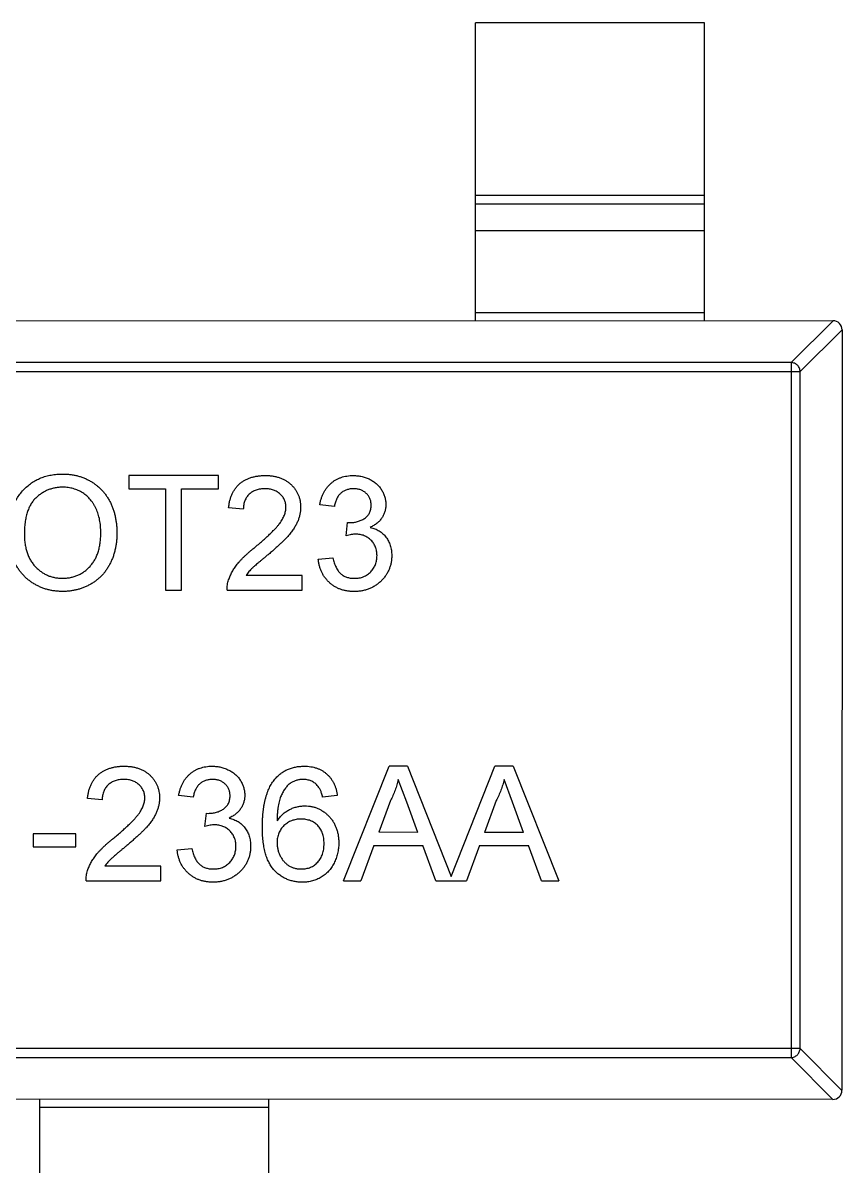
# Model space of a CAD drawing. Header units: millimetres. Extents: x 453.6 to 545.9, y 214.7 to 294.3.
# Drawn here: x 499.551 to 501.338, y 263.287 to 265.783 of the extents above; entities that cross this region are included whole.
import ezdxf

# ---------------------------------------------------------------- set-up
doc = ezdxf.new("R2010")
doc.units = ezdxf.units.MM
doc.header["$LTSCALE"] = 30.734
doc.layers.get('0').update_dxf_attribs({"linetype": 'CONTINUOUS'})

msp = doc.modelspace()

# ---------------------------------------------------------------- linework, layer by layer
at = {"linetype": 'Continuous'}
for p, q in [((500.538, 265.1329), (500.5381, 265.7829)), ((501.0381, 265.7829), (500.5381, 265.7829)), ((501.038, 265.1329), (501.0381, 265.7829)), ((500.5381, 265.4068), (501.0381, 265.4067)), ((501.0381, 265.3869), (500.5381, 265.387)), ((501.038, 265.3289), (500.538, 265.329)), ((500.538, 265.1507), (501.038, 265.1506)), ((498.358, 265.1333), (501.318, 265.1328)), ((501.2269, 265.0414), (501.3183, 265.1328)), ((501.338, 265.1131), (501.2466, 265.0217)), ((501.338, 265.1128), (501.3377, 263.4528)), ((498.4294, 265.0222), (501.2466, 265.0217)), ((501.2269, 265.0414), (498.4491, 265.0419)), ((501.2269, 265.0414), (501.2266, 263.5242)), ((501.2463, 263.5439), (501.2466, 265.0217)), ((499.9774, 264.7949), (499.7819, 264.7949)), ((499.7819, 264.7949), (499.7819, 264.7661)), ((499.9774, 264.766), (499.9774, 264.7949)), ((499.7819, 264.7661), (499.862, 264.766)), ((499.862, 264.766), (499.862, 264.5449)), ((499.8972, 264.5449), (499.8973, 264.766)), ((499.8973, 264.766), (499.9774, 264.766)), ((500.0319, 264.7211), (499.9998, 264.7244)), ((500.2306, 264.7275), (500.1985, 264.7307)), ((500.2559, 264.6634), (500.2592, 264.6923)), ((500.2592, 264.6923), (500.2638, 264.6919)), ((500.1953, 264.6121), (500.2274, 264.6153)), ((500.1601, 264.5769), (500.0378, 264.5769)), ((500.1601, 264.5448), (500.1601, 264.5769)), ((499.862, 264.5449), (499.8972, 264.5449)), ((499.9966, 264.5449), (500.1601, 264.5448)), ((500.2507, 263.9102), (500.35, 264.1602)), ((500.3898, 264.1602), (500.35, 264.1602)), ((500.3898, 264.1602), (500.4853, 263.9196)), ((500.4853, 263.9196), (500.5808, 264.1601)), ((500.6206, 264.1601), (500.5808, 264.1601)), ((500.6206, 264.1601), (500.7198, 263.9101)), ((500.3883, 264.0817), (500.3699, 264.1313)), ((500.6191, 264.0816), (500.6007, 264.1313)), ((499.7241, 264.0866), (499.692, 264.0898)), ((499.9228, 264.093), (499.8907, 264.0962)), ((500.2369, 264.0961), (500.2048, 264.0929)), ((500.3528, 264.0852), (500.3272, 264.016)), ((500.4126, 264.0159), (500.3883, 264.0817)), ((500.5836, 264.0851), (500.558, 264.0159)), ((500.6433, 264.0159), (500.6191, 264.0816)), ((499.9481, 264.0288), (499.9514, 264.0577)), ((499.9514, 264.0577), (499.956, 264.0573)), ((499.6664, 264.0129), (499.5734, 264.0129)), ((499.5734, 264.0129), (499.5734, 263.984)), ((499.6664, 263.984), (499.6664, 264.0129)), ((500.4126, 264.0159), (500.3272, 264.016)), ((500.6433, 264.0159), (500.558, 264.0159)), ((499.5734, 263.984), (499.6664, 263.984)), ((499.8875, 263.9776), (499.9196, 263.9808)), ((500.3166, 263.9871), (500.2881, 263.9102)), ((500.3166, 263.9871), (500.4232, 263.9871)), ((500.4516, 263.9102), (500.4232, 263.9871)), ((500.5474, 263.9871), (500.5189, 263.9102)), ((500.5474, 263.9871), (500.6539, 263.9871)), ((500.6824, 263.9101), (500.6539, 263.9871)), ((499.8523, 263.9423), (499.73, 263.9423)), ((499.8522, 263.9103), (499.8523, 263.9423)), ((499.6888, 263.9103), (499.8522, 263.9103)), ((500.2507, 263.9102), (500.2881, 263.9102)), ((500.4516, 263.9102), (500.5189, 263.9102)), ((500.6824, 263.9101), (500.7198, 263.9101)), ((501.2463, 263.5439), (498.4292, 263.5444)), ((498.4488, 263.5247), (501.2266, 263.5242)), ((501.318, 263.4328), (501.2266, 263.5242)), ((501.2463, 263.5439), (501.3377, 263.4525)), ((501.3177, 263.4328), (498.3577, 263.4333)), ((499.5876, 262.7831), (499.5877, 263.4331)), ((500.0876, 262.783), (500.0877, 263.433)), ((500.0877, 263.4152), (499.5877, 263.4153))]:
    msp.add_line(p, q, dxfattribs=at)
for centre, start, end in [((501.318, 265.1128), 359.9899, 89.9899), ((501.3177, 263.4528), 269.9899, 359.9899)]:
    msp.add_arc(centre, 0.02, start, end, dxfattribs=at)
for points, knots in [([(501.2466, 265.0217), (501.2465, 265.0242), (501.2453, 265.0293), (501.2409, 265.0358), (501.2345, 265.0402), (501.2294, 265.0413), (501.2269, 265.0414)], [0, 0, 0, 0, 0.249032, 0.5, 0.750968, 1, 1, 1, 1]), ([(499.519, 264.6666), (499.5191, 264.6717), (499.5193, 264.6814), (499.5209, 264.6956), (499.5235, 264.709), (499.5271, 264.7216), (499.5318, 264.7333), (499.5375, 264.7442), (499.5443, 264.7542), (499.552, 264.7634), (499.5606, 264.7715), (499.5698, 264.7787), (499.5797, 264.7847), (499.5902, 264.7897), (499.6012, 264.7935), (499.6129, 264.7961), (499.6252, 264.7978), (499.6335, 264.798), (499.6378, 264.7981)], [0, 0, 0, 0, 0.075226, 0.146575, 0.2145, 0.27953, 0.342403, 0.403496, 0.463762, 0.523864, 0.583252, 0.641302, 0.698898, 0.756295, 0.814628, 0.874325, 0.935783, 1, 1, 1, 1]), ([(499.6378, 264.7981), (499.6406, 264.7981), (499.6462, 264.798), (499.6545, 264.7972), (499.6626, 264.7959), (499.6704, 264.7941), (499.6781, 264.7918), (499.6856, 264.789), (499.6928, 264.7856), (499.6997, 264.7818), (499.7064, 264.7775), (499.7127, 264.7728), (499.7186, 264.7676), (499.7241, 264.7622), (499.7291, 264.7562), (499.7338, 264.7499), (499.7381, 264.7431), (499.7419, 264.736), (499.7453, 264.7285), (499.7482, 264.7208), (499.7507, 264.7129), (499.7527, 264.7047), (499.7542, 264.6962), (499.7554, 264.6875), (499.7561, 264.6786), (499.7562, 264.6726), (499.7562, 264.6695)], [0, 0, 0, 0, 0.043099, 0.085587, 0.126908, 0.167967, 0.20845, 0.249025, 0.289281, 0.33001, 0.370598, 0.410466, 0.450033, 0.489688, 0.529116, 0.569037, 0.609703, 0.650759, 0.692509, 0.734219, 0.776707, 0.819552, 0.863351, 0.907839, 0.953334, 1, 1, 1, 1]), ([(499.9998, 264.7244), (500.0002, 264.7271), (500.0008, 264.7326), (500.0024, 264.7404), (500.0046, 264.7478), (500.0073, 264.7546), (500.0106, 264.761), (500.0144, 264.7668), (500.0189, 264.7721), (500.0238, 264.7769), (500.0293, 264.7811), (500.0352, 264.7848), (500.0416, 264.7879), (500.0484, 264.7905), (500.0557, 264.7924), (500.0634, 264.7938), (500.0715, 264.7947), (500.0771, 264.7948), (500.08, 264.7949)], [0, 0, 0, 0, 0.070675, 0.137493, 0.201473, 0.262869, 0.32255, 0.380737, 0.43822, 0.495487, 0.553484, 0.611346, 0.670644, 0.731587, 0.794183, 0.859445, 0.928208, 1, 1, 1, 1]), ([(500.08, 264.7949), (500.0829, 264.7948), (500.0885, 264.7947), (500.0967, 264.7937), (500.1044, 264.7922), (500.1117, 264.79), (500.1186, 264.7872), (500.1249, 264.7838), (500.1308, 264.7798), (500.1362, 264.7751), (500.1411, 264.77), (500.1453, 264.7646), (500.1488, 264.7588), (500.1519, 264.7529), (500.1541, 264.7465), (500.1557, 264.7399), (500.1567, 264.733), (500.1568, 264.7282), (500.1569, 264.7258)], [0, 0, 0, 0, 0.074712, 0.145539, 0.213339, 0.278615, 0.342094, 0.40389, 0.465063, 0.526577, 0.587328, 0.64638, 0.704345, 0.761672, 0.819418, 0.878039, 0.937796, 1, 1, 1, 1]), ([(500.1985, 264.7307), (500.199, 264.7332), (500.2, 264.7381), (500.202, 264.7451), (500.2045, 264.7517), (500.2074, 264.7578), (500.2107, 264.7635), (500.2145, 264.7688), (500.2187, 264.7737), (500.2233, 264.7781), (500.2283, 264.7821), (500.2336, 264.7855), (500.2393, 264.7884), (500.2452, 264.7907), (500.2514, 264.7926), (500.2579, 264.7938), (500.2647, 264.7947), (500.2693, 264.7948), (500.2717, 264.7948)], [0, 0, 0, 0, 0.071036, 0.139343, 0.204958, 0.268332, 0.330129, 0.390664, 0.450861, 0.510587, 0.570374, 0.629455, 0.687994, 0.747581, 0.807839, 0.870034, 0.93381, 1, 1, 1, 1]), ([(500.2717, 264.7948), (500.2749, 264.7947), (500.2813, 264.7945), (500.2908, 264.7928), (500.2998, 264.7901), (500.3083, 264.7864), (500.3162, 264.7818), (500.3232, 264.7763), (500.3292, 264.77), (500.334, 264.7629), (500.3379, 264.7554), (500.3408, 264.7476), (500.3425, 264.7395), (500.3427, 264.734), (500.3428, 264.7313)], [0, 0, 0, 0, 0.092054, 0.181008, 0.26913, 0.357137, 0.443549, 0.526433, 0.607453, 0.688385, 0.767854, 0.845531, 0.922529, 1, 1, 1, 1]), ([(499.638, 264.7693), (499.6352, 264.7692), (499.6297, 264.7691), (499.6215, 264.7679), (499.6136, 264.7661), (499.606, 264.7635), (499.5988, 264.7601), (499.5919, 264.756), (499.5852, 264.7512), (499.5788, 264.7456), (499.5729, 264.7392), (499.5679, 264.7317), (499.5637, 264.7231), (499.5602, 264.7137), (499.5575, 264.7032), (499.5557, 264.6918), (499.5545, 264.6793), (499.5544, 264.6707), (499.5543, 264.6662)], [0, 0, 0, 0, 0.055943, 0.110382, 0.164048, 0.216759, 0.269601, 0.323009, 0.377581, 0.433449, 0.490922, 0.550625, 0.613117, 0.679861, 0.751358, 0.828261, 0.910795, 1, 1, 1, 1]), ([(499.721, 264.6698), (499.7209, 264.6722), (499.7209, 264.6771), (499.7204, 264.6842), (499.7196, 264.6912), (499.7186, 264.6978), (499.7171, 264.7043), (499.7154, 264.7105), (499.7133, 264.7165), (499.711, 264.7222), (499.7084, 264.7276), (499.7054, 264.7328), (499.7021, 264.7376), (499.6986, 264.7421), (499.6947, 264.7463), (499.6906, 264.7502), (499.6862, 264.7537), (499.6815, 264.757), (499.6766, 264.7599), (499.6715, 264.7624), (499.6663, 264.7646), (499.6609, 264.7662), (499.6554, 264.7676), (499.6498, 264.7686), (499.6439, 264.7692), (499.64, 264.7692), (499.638, 264.7693)], [0, 0, 0, 0, 0.050852, 0.099752, 0.147438, 0.194086, 0.239171, 0.28334, 0.326577, 0.368936, 0.410572, 0.451051, 0.490877, 0.530044, 0.568937, 0.607578, 0.64642, 0.685679, 0.724799, 0.763513, 0.802173, 0.84074, 0.879649, 0.919071, 0.959098, 1, 1, 1, 1]), ([(500.0793, 264.766), (500.0775, 264.766), (500.0741, 264.7659), (500.0692, 264.7653), (500.0644, 264.7645), (500.06, 264.7631), (500.0558, 264.7615), (500.0519, 264.7593), (500.0482, 264.757), (500.0449, 264.7542), (500.0418, 264.751), (500.0392, 264.7476), (500.037, 264.7439), (500.0352, 264.7399), (500.0337, 264.7356), (500.0326, 264.7311), (500.0321, 264.7262), (500.0319, 264.7228), (500.0319, 264.7211)], [0, 0, 0, 0, 0.070696, 0.138358, 0.20337, 0.2657, 0.327256, 0.386512, 0.445858, 0.505173, 0.56378, 0.622343, 0.680824, 0.739795, 0.800801, 0.864239, 0.930631, 1, 1, 1, 1]), ([(500.1248, 264.7255), (500.1248, 264.7269), (500.1247, 264.7297), (500.1241, 264.7337), (500.1232, 264.7376), (500.1217, 264.7413), (500.12, 264.7448), (500.1178, 264.7482), (500.1152, 264.7514), (500.1122, 264.7543), (500.109, 264.7571), (500.1054, 264.7594), (500.1017, 264.7615), (500.0977, 264.7632), (500.0934, 264.7644), (500.0889, 264.7653), (500.0841, 264.7659), (500.0809, 264.766), (500.0793, 264.766)], [0, 0, 0, 0, 0.061762, 0.121174, 0.179421, 0.236843, 0.294322, 0.353191, 0.412721, 0.474522, 0.537057, 0.599591, 0.662367, 0.725246, 0.790316, 0.857724, 0.927232, 1, 1, 1, 1]), ([(500.2727, 264.766), (500.27, 264.7659), (500.2648, 264.7657), (500.2574, 264.7638), (500.2507, 264.7608), (500.2457, 264.7572), (500.2422, 264.7538), (500.2397, 264.751), (500.2376, 264.7478), (500.2357, 264.7443), (500.234, 264.7405), (500.2326, 264.7365), (500.2314, 264.7321), (500.2309, 264.7291), (500.2306, 264.7275)], [0, 0, 0, 0, 0.127797, 0.246795, 0.362284, 0.477652, 0.536237, 0.59559, 0.656344, 0.719085, 0.784349, 0.852876, 0.924551, 1, 1, 1, 1]), ([(500.3107, 264.7302), (500.3107, 264.7315), (500.3107, 264.734), (500.3101, 264.7376), (500.3093, 264.7411), (500.3081, 264.7444), (500.3066, 264.7475), (500.3047, 264.7504), (500.3026, 264.7533), (500.3001, 264.7558), (500.2974, 264.7583), (500.2944, 264.7603), (500.2913, 264.7621), (500.2879, 264.7635), (500.2844, 264.7646), (500.2806, 264.7654), (500.2767, 264.7659), (500.274, 264.7659), (500.2727, 264.766)], [0, 0, 0, 0, 0.065093, 0.127304, 0.188122, 0.247131, 0.306077, 0.365678, 0.426103, 0.487841, 0.550317, 0.611805, 0.672737, 0.734883, 0.79768, 0.862475, 0.929775, 1, 1, 1, 1]), ([(500.0576, 264.6384), (500.0608, 264.6411), (500.067, 264.6463), (500.0758, 264.654), (500.0838, 264.6612), (500.0909, 264.6679), (500.0971, 264.6742), (500.1026, 264.68), (500.1073, 264.6852), (500.1112, 264.6901), (500.1144, 264.6947), (500.1172, 264.6992), (500.1195, 264.7037), (500.1215, 264.7081), (500.123, 264.7125), (500.124, 264.7169), (500.1247, 264.7212), (500.1248, 264.7241), (500.1248, 264.7255)], [0, 0, 0, 0, 0.11141, 0.214526, 0.309417, 0.396087, 0.474284, 0.544374, 0.60642, 0.660582, 0.709794, 0.756451, 0.800767, 0.843168, 0.884295, 0.923885, 0.962359, 1, 1, 1, 1]), ([(500.1569, 264.7258), (500.1568, 264.7234), (500.1567, 264.7184), (500.1556, 264.711), (500.1537, 264.7037), (500.1513, 264.6963), (500.148, 264.689), (500.1437, 264.6815), (500.1385, 264.6738), (500.1335, 264.6673), (500.1288, 264.6618), (500.1247, 264.6573), (500.1198, 264.6525), (500.1146, 264.6473), (500.1086, 264.6418), (500.1021, 264.6359), (500.095, 264.6297), (500.0901, 264.6255), (500.0875, 264.6233)], [0, 0, 0, 0, 0.057945, 0.116018, 0.174826, 0.234683, 0.296827, 0.364061, 0.436192, 0.51426, 0.556976, 0.604856, 0.657675, 0.715751, 0.77884, 0.847501, 0.921228, 1, 1, 1, 1]), ([(500.2638, 264.6919), (500.2668, 264.692), (500.2726, 264.6922), (500.281, 264.6941), (500.289, 264.697), (500.2952, 264.7004), (500.2997, 264.7036), (500.3026, 264.7066), (500.3052, 264.7097), (500.3072, 264.7132), (500.3089, 264.717), (500.3099, 264.7212), (500.3106, 264.7256), (500.3107, 264.7286), (500.3107, 264.7302)], [0, 0, 0, 0, 0.129789, 0.254605, 0.378435, 0.50292, 0.565018, 0.624848, 0.683448, 0.742765, 0.802757, 0.86522, 0.930779, 1, 1, 1, 1]), ([(500.3428, 264.7313), (500.3427, 264.7287), (500.3425, 264.7235), (500.3408, 264.716), (500.338, 264.7089), (500.3343, 264.7022), (500.3295, 264.696), (500.3235, 264.6905), (500.3165, 264.6856), (500.3113, 264.683), (500.3087, 264.6817)], [0, 0, 0, 0, 0.121951, 0.240787, 0.35855, 0.479066, 0.601519, 0.727551, 0.859932, 1, 1, 1, 1]), ([(500.3087, 264.6817), (500.3105, 264.6812), (500.314, 264.6803), (500.319, 264.6785), (500.3238, 264.6763), (500.3283, 264.6739), (500.3324, 264.671), (500.3363, 264.6679), (500.3399, 264.6643), (500.3431, 264.6604), (500.3461, 264.6563), (500.3486, 264.6518), (500.3507, 264.6472), (500.3526, 264.6422), (500.3539, 264.637), (500.3548, 264.6316), (500.3555, 264.6259), (500.3555, 264.622), (500.3556, 264.62)], [0, 0, 0, 0, 0.065828, 0.128938, 0.190858, 0.251186, 0.310974, 0.37005, 0.429672, 0.489507, 0.549975, 0.610075, 0.670915, 0.732909, 0.796711, 0.861825, 0.929892, 1, 1, 1, 1]), ([(499.6376, 264.5417), (499.6347, 264.5418), (499.629, 264.5419), (499.6206, 264.5427), (499.6124, 264.544), (499.6045, 264.5458), (499.5967, 264.5482), (499.5893, 264.5512), (499.582, 264.5546), (499.575, 264.5585), (499.5683, 264.5629), (499.5621, 264.5677), (499.5562, 264.5729), (499.5508, 264.5786), (499.5457, 264.5845), (499.5411, 264.5909), (499.5369, 264.5977), (499.5332, 264.6048), (499.5298, 264.6121), (499.527, 264.6196), (499.5245, 264.6272), (499.5225, 264.6349), (499.521, 264.6427), (499.5199, 264.6506), (499.5191, 264.6586), (499.5191, 264.6639), (499.519, 264.6666)], [0, 0, 0, 0, 0.044697, 0.088534, 0.131409, 0.173814, 0.215715, 0.257247, 0.298848, 0.340604, 0.382029, 0.42297, 0.463632, 0.504048, 0.544591, 0.584964, 0.626265, 0.667979, 0.709943, 0.751382, 0.792619, 0.833948, 0.875008, 0.916446, 0.957907, 1, 1, 1, 1]), ([(499.5543, 264.6662), (499.5544, 264.6626), (499.5545, 264.6556), (499.5557, 264.6453), (499.5575, 264.6356), (499.56, 264.6265), (499.5634, 264.618), (499.5674, 264.6101), (499.5723, 264.6028), (499.5778, 264.5961), (499.5839, 264.5901), (499.5904, 264.5849), (499.5974, 264.5805), (499.6047, 264.5768), (499.6123, 264.574), (499.6204, 264.572), (499.6288, 264.5708), (499.6345, 264.5706), (499.6375, 264.5706)], [0, 0, 0, 0, 0.075964, 0.148125, 0.217201, 0.2833, 0.347202, 0.4093, 0.470426, 0.531588, 0.591739, 0.650258, 0.707303, 0.764208, 0.821148, 0.879119, 0.938423, 1, 1, 1, 1]), ([(499.6375, 264.5706), (499.6404, 264.5706), (499.6463, 264.5708), (499.6548, 264.572), (499.6629, 264.5741), (499.6707, 264.5768), (499.678, 264.5806), (499.685, 264.585), (499.6915, 264.5903), (499.6976, 264.5963), (499.7031, 264.6032), (499.7079, 264.6106), (499.7119, 264.6189), (499.7153, 264.6277), (499.7178, 264.6373), (499.7197, 264.6475), (499.7208, 264.6584), (499.7209, 264.6659), (499.721, 264.6698)], [0, 0, 0, 0, 0.061055, 0.119545, 0.176806, 0.232956, 0.288583, 0.344667, 0.401662, 0.46054, 0.520477, 0.581213, 0.643431, 0.707961, 0.775371, 0.846414, 0.921152, 1, 1, 1, 1]), ([(499.7562, 264.6695), (499.7562, 264.6664), (499.7561, 264.6603), (499.7554, 264.6512), (499.7541, 264.6424), (499.7525, 264.6338), (499.7503, 264.6255), (499.7478, 264.6174), (499.7446, 264.6096), (499.7411, 264.602), (499.7371, 264.5948), (499.7327, 264.5881), (499.7279, 264.5817), (499.7227, 264.5758), (499.7171, 264.5704), (499.711, 264.5655), (499.7046, 264.5609), (499.6979, 264.5569), (499.6908, 264.5534), (499.6836, 264.5503), (499.6763, 264.5476), (499.6688, 264.5454), (499.6612, 264.5438), (499.6535, 264.5426), (499.6456, 264.5419), (499.6403, 264.5418), (499.6376, 264.5417)], [0, 0, 0, 0, 0.04756, 0.093962, 0.139112, 0.183626, 0.227457, 0.270703, 0.313611, 0.35626, 0.398366, 0.439557, 0.480045, 0.519888, 0.559658, 0.599421, 0.639208, 0.679668, 0.72002, 0.759859, 0.79956, 0.839199, 0.878956, 0.918794, 0.959083, 1, 1, 1, 1]), ([(500.2767, 264.6668), (500.2752, 264.6668), (500.2721, 264.6667), (500.2671, 264.666), (500.2617, 264.6649), (500.2579, 264.6639), (500.2559, 264.6634)], [0, 0, 0, 0, 0.209403, 0.444401, 0.708272, 1, 1, 1, 1]), ([(500.3235, 264.6203), (500.3235, 264.6219), (500.3234, 264.6252), (500.3228, 264.6299), (500.3218, 264.6344), (500.3203, 264.6387), (500.3184, 264.6428), (500.3162, 264.6467), (500.3134, 264.6503), (500.3104, 264.6537), (500.307, 264.6568), (500.3033, 264.6594), (500.2994, 264.6617), (500.2953, 264.6636), (500.291, 264.665), (500.2864, 264.6661), (500.2816, 264.6667), (500.2783, 264.6668), (500.2767, 264.6668)], [0, 0, 0, 0, 0.067051, 0.13118, 0.193722, 0.254499, 0.314763, 0.375117, 0.436023, 0.498297, 0.560571, 0.621619, 0.681973, 0.742853, 0.804272, 0.867473, 0.932273, 1, 1, 1, 1]), ([(499.9999, 264.5671), (500.001, 264.57), (500.0032, 264.576), (500.0075, 264.5846), (500.0127, 264.5931), (500.0177, 264.6001), (500.0223, 264.6057), (500.0261, 264.61), (500.0304, 264.6145), (500.0351, 264.619), (500.0401, 264.6237), (500.0456, 264.6286), (500.0514, 264.6335), (500.0555, 264.6367), (500.0576, 264.6384)], [0, 0, 0, 0, 0.100388, 0.204407, 0.310686, 0.422157, 0.480685, 0.543238, 0.6095, 0.679555, 0.753841, 0.831641, 0.913813, 1, 1, 1, 1]), ([(500.0875, 264.6233), (500.0853, 264.6215), (500.0811, 264.6181), (500.0752, 264.6132), (500.0699, 264.6086), (500.065, 264.6047), (500.0609, 264.6011), (500.0573, 264.598), (500.0543, 264.5953), (500.0498, 264.5912), (500.044, 264.5853), (500.0398, 264.5796), (500.0378, 264.5769)], [0, 0, 0, 0, 0.1242, 0.23683, 0.339495, 0.431254, 0.511455, 0.581223, 0.640495, 0.688308, 0.850333, 1, 1, 1, 1]), ([(500.2731, 264.5416), (500.2705, 264.5417), (500.2653, 264.5418), (500.2577, 264.5428), (500.2505, 264.5442), (500.2436, 264.5464), (500.237, 264.5491), (500.2309, 264.5526), (500.225, 264.5566), (500.2195, 264.5612), (500.2145, 264.5663), (500.21, 264.5717), (500.2061, 264.5776), (500.2027, 264.5838), (500.2, 264.5904), (500.1979, 264.5973), (500.1962, 264.6046), (500.1956, 264.6096), (500.1953, 264.6121)], [0, 0, 0, 0, 0.067794, 0.133464, 0.196934, 0.258481, 0.319787, 0.380431, 0.44099, 0.502867, 0.564806, 0.625526, 0.685604, 0.746041, 0.807347, 0.869717, 0.93379, 1, 1, 1, 1]), ([(500.2274, 264.6153), (500.2278, 264.6134), (500.2286, 264.6097), (500.2302, 264.6043), (500.2319, 264.5994), (500.234, 264.5949), (500.236, 264.5908), (500.2384, 264.5871), (500.2409, 264.5838), (500.2437, 264.581), (500.2467, 264.5785), (500.2499, 264.5763), (500.2534, 264.5745), (500.2571, 264.5731), (500.2611, 264.5719), (500.2652, 264.571), (500.2697, 264.5705), (500.2727, 264.5705), (500.2742, 264.5705)], [0, 0, 0, 0, 0.082566, 0.15976, 0.233155, 0.301356, 0.365752, 0.426437, 0.484185, 0.539549, 0.593156, 0.647048, 0.701446, 0.757, 0.81384, 0.873058, 0.934963, 1, 1, 1, 1]), ([(500.3556, 264.62), (500.3555, 264.6173), (500.3554, 264.612), (500.3543, 264.6043), (500.3524, 264.5968), (500.3498, 264.5897), (500.3466, 264.5828), (500.3425, 264.5763), (500.3377, 264.5701), (500.3323, 264.5643), (500.3263, 264.5589), (500.3198, 264.5543), (500.313, 264.5504), (500.3058, 264.5472), (500.2981, 264.5447), (500.2901, 264.5429), (500.2817, 264.5418), (500.276, 264.5417), (500.2731, 264.5416)], [0, 0, 0, 0, 0.063503, 0.124805, 0.18492, 0.244376, 0.303775, 0.364133, 0.425376, 0.488388, 0.551743, 0.61386, 0.67564, 0.737737, 0.800417, 0.864658, 0.930985, 1, 1, 1, 1]), ([(500.2742, 264.5705), (500.2761, 264.5705), (500.2796, 264.5705), (500.2848, 264.5713), (500.2897, 264.5723), (500.2944, 264.574), (500.2987, 264.576), (500.3028, 264.5785), (500.3066, 264.5814), (500.3101, 264.5847), (500.3132, 264.5884), (500.316, 264.5923), (500.3183, 264.5965), (500.3203, 264.6008), (500.3217, 264.6054), (500.3227, 264.6101), (500.3234, 264.6151), (500.3235, 264.6185), (500.3235, 264.6203)], [0, 0, 0, 0, 0.069461, 0.135658, 0.19962, 0.261651, 0.322053, 0.38234, 0.443223, 0.50493, 0.56682, 0.6276, 0.687476, 0.747351, 0.808174, 0.870133, 0.933721, 1, 1, 1, 1]), ([(499.9966, 264.5449), (499.9966, 264.5468), (499.9966, 264.5506), (499.9972, 264.5562), (499.9982, 264.5617), (499.9994, 264.5653), (499.9999, 264.5671)], [0, 0, 0, 0, 0.252643, 0.50444, 0.750407, 1, 1, 1, 1]), ([(499.692, 264.0898), (499.6924, 264.0926), (499.693, 264.098), (499.6946, 264.1059), (499.6968, 264.1132), (499.6995, 264.1201), (499.7028, 264.1264), (499.7066, 264.1323), (499.7111, 264.1375), (499.716, 264.1423), (499.7215, 264.1466), (499.7274, 264.1503), (499.7338, 264.1534), (499.7406, 264.1559), (499.7479, 264.1579), (499.7556, 264.1593), (499.7637, 264.1601), (499.7693, 264.1602), (499.7722, 264.1603)], [0, 0, 0, 0, 0.070675, 0.137493, 0.201473, 0.262869, 0.32255, 0.380737, 0.43822, 0.495487, 0.553484, 0.611346, 0.670644, 0.731587, 0.794183, 0.859445, 0.928208, 1, 1, 1, 1]), ([(499.7722, 264.1603), (499.7751, 264.1602), (499.7807, 264.1601), (499.7889, 264.1592), (499.7966, 264.1576), (499.8039, 264.1555), (499.8108, 264.1527), (499.8171, 264.1492), (499.823, 264.1452), (499.8284, 264.1405), (499.8332, 264.1355), (499.8375, 264.13), (499.841, 264.1243), (499.8441, 264.1183), (499.8463, 264.1119), (499.8479, 264.1053), (499.8489, 264.0984), (499.849, 264.0937), (499.8491, 264.0913)], [0, 0, 0, 0, 0.074712, 0.145539, 0.213339, 0.278615, 0.342094, 0.40389, 0.465063, 0.526577, 0.587328, 0.64638, 0.704345, 0.761672, 0.819418, 0.878039, 0.937796, 1, 1, 1, 1]), ([(499.8907, 264.0962), (499.8912, 264.0986), (499.8922, 264.1035), (499.8942, 264.1105), (499.8967, 264.1171), (499.8996, 264.1232), (499.9029, 264.129), (499.9067, 264.1343), (499.9109, 264.1391), (499.9155, 264.1436), (499.9205, 264.1475), (499.9258, 264.1509), (499.9315, 264.1538), (499.9374, 264.1561), (499.9436, 264.158), (499.9501, 264.1593), (499.9569, 264.1601), (499.9615, 264.1602), (499.9639, 264.1603)], [0, 0, 0, 0, 0.071036, 0.139343, 0.204958, 0.268332, 0.330129, 0.390664, 0.450861, 0.510587, 0.570374, 0.629455, 0.687994, 0.747581, 0.807839, 0.870034, 0.93381, 1, 1, 1, 1]), ([(499.9639, 264.1603), (499.9671, 264.1601), (499.9735, 264.1599), (499.983, 264.1583), (499.992, 264.1556), (500.0005, 264.1518), (500.0084, 264.1472), (500.0154, 264.1417), (500.0214, 264.1354), (500.0262, 264.1283), (500.0301, 264.1208), (500.033, 264.113), (500.0347, 264.1049), (500.0349, 264.0994), (500.035, 264.0967)], [0, 0, 0, 0, 0.092054, 0.181008, 0.26913, 0.357137, 0.443549, 0.526433, 0.607453, 0.688385, 0.767854, 0.845531, 0.922529, 1, 1, 1, 1]), ([(500.1007, 264.1318), (500.1027, 264.1341), (500.1067, 264.1386), (500.1135, 264.1444), (500.1207, 264.1493), (500.1286, 264.1533), (500.1369, 264.1564), (500.1457, 264.1587), (500.1551, 264.16), (500.1615, 264.1601), (500.1647, 264.1602)], [0, 0, 0, 0, 0.125625, 0.247619, 0.368528, 0.488104, 0.609878, 0.735382, 0.864448, 1, 1, 1, 1]), ([(500.1647, 264.1602), (500.1672, 264.1602), (500.172, 264.1601), (500.179, 264.1593), (500.1857, 264.1579), (500.192, 264.1561), (500.198, 264.1536), (500.2037, 264.1508), (500.209, 264.1473), (500.214, 264.1433), (500.2185, 264.1388), (500.2226, 264.1339), (500.2262, 264.1286), (500.2294, 264.1229), (500.232, 264.1168), (500.2342, 264.1103), (500.2358, 264.1033), (500.2365, 264.0985), (500.2369, 264.0961)], [0, 0, 0, 0, 0.068499, 0.134572, 0.198208, 0.259784, 0.319951, 0.379508, 0.438814, 0.498497, 0.558182, 0.617438, 0.677522, 0.737959, 0.80033, 0.86409, 0.930622, 1, 1, 1, 1]), ([(499.7715, 264.1314), (499.7697, 264.1314), (499.7663, 264.1313), (499.7613, 264.1308), (499.7566, 264.1299), (499.7522, 264.1286), (499.748, 264.1269), (499.7441, 264.1248), (499.7404, 264.1224), (499.7371, 264.1196), (499.734, 264.1165), (499.7314, 264.1131), (499.7292, 264.1093), (499.7273, 264.1053), (499.7259, 264.1011), (499.7248, 264.0965), (499.7242, 264.0916), (499.7241, 264.0883), (499.7241, 264.0866)], [0, 0, 0, 0, 0.070696, 0.138358, 0.20337, 0.2657, 0.327256, 0.386512, 0.445858, 0.505173, 0.56378, 0.622343, 0.680824, 0.739795, 0.800801, 0.864239, 0.930631, 1, 1, 1, 1]), ([(499.817, 264.091), (499.817, 264.0924), (499.8169, 264.0951), (499.8163, 264.0992), (499.8154, 264.1031), (499.8139, 264.1067), (499.8122, 264.1103), (499.81, 264.1136), (499.8074, 264.1168), (499.8044, 264.1198), (499.8012, 264.1226), (499.7976, 264.1249), (499.7939, 264.127), (499.7899, 264.1286), (499.7856, 264.1299), (499.7811, 264.1308), (499.7763, 264.1313), (499.7731, 264.1314), (499.7715, 264.1314)], [0, 0, 0, 0, 0.061762, 0.121174, 0.179421, 0.236843, 0.294322, 0.353191, 0.412721, 0.474522, 0.537057, 0.599591, 0.662367, 0.725246, 0.790316, 0.857724, 0.927232, 1, 1, 1, 1]), ([(499.9649, 264.1314), (499.9622, 264.1313), (499.957, 264.1311), (499.9496, 264.1292), (499.9429, 264.1262), (499.9379, 264.1227), (499.9344, 264.1193), (499.9319, 264.1164), (499.9298, 264.1132), (499.9279, 264.1098), (499.9262, 264.106), (499.9248, 264.1019), (499.9236, 264.0975), (499.9231, 264.0945), (499.9228, 264.093)], [0, 0, 0, 0, 0.127797, 0.246795, 0.362284, 0.477652, 0.536237, 0.59559, 0.656344, 0.719085, 0.784349, 0.852876, 0.924551, 1, 1, 1, 1]), ([(500.0029, 264.0956), (500.0029, 264.0969), (500.0029, 264.0994), (500.0023, 264.103), (500.0015, 264.1065), (500.0003, 264.1098), (499.9988, 264.1129), (499.9969, 264.1159), (499.9948, 264.1187), (499.9923, 264.1213), (499.9896, 264.1237), (499.9866, 264.1257), (499.9835, 264.1275), (499.9801, 264.1289), (499.9766, 264.13), (499.9728, 264.1308), (499.9689, 264.1313), (499.9662, 264.1314), (499.9649, 264.1314)], [0, 0, 0, 0, 0.065093, 0.127304, 0.188122, 0.247131, 0.306077, 0.365678, 0.426103, 0.487841, 0.550317, 0.611805, 0.672737, 0.734883, 0.79768, 0.862475, 0.929775, 1, 1, 1, 1]), ([(500.0734, 264.0273), (500.0734, 264.0302), (500.0735, 264.036), (500.0739, 264.0445), (500.0743, 264.0528), (500.0751, 264.0607), (500.076, 264.0683), (500.0772, 264.0756), (500.0786, 264.0826), (500.0802, 264.0893), (500.082, 264.0957), (500.084, 264.1018), (500.0862, 264.1076), (500.0887, 264.113), (500.0913, 264.1182), (500.0942, 264.123), (500.0973, 264.1276), (500.0996, 264.1304), (500.1007, 264.1318)], [0, 0, 0, 0, 0.080034, 0.157854, 0.232564, 0.304731, 0.374384, 0.441663, 0.506048, 0.568692, 0.628715, 0.687238, 0.743227, 0.797567, 0.850239, 0.901629, 0.951067, 1, 1, 1, 1]), ([(500.1353, 264.124), (500.1332, 264.1222), (500.129, 264.1187), (500.1234, 264.1121), (500.1184, 264.1045), (500.1147, 264.0973), (500.1121, 264.0909), (500.1104, 264.0855), (500.1089, 264.0794), (500.1078, 264.0728), (500.1068, 264.0656), (500.106, 264.0578), (500.1056, 264.0495), (500.1055, 264.0437), (500.1055, 264.0407)], [0, 0, 0, 0, 0.088609, 0.181893, 0.280787, 0.38702, 0.444107, 0.506454, 0.574396, 0.647656, 0.726426, 0.811458, 0.90278, 1, 1, 1, 1]), ([(500.1626, 264.1314), (500.1602, 264.1313), (500.1555, 264.1311), (500.1485, 264.1296), (500.1417, 264.1274), (500.1375, 264.1251), (500.1353, 264.124)], [0, 0, 0, 0, 0.252584, 0.499095, 0.747119, 1, 1, 1, 1]), ([(500.1933, 264.1185), (500.1922, 264.1196), (500.1902, 264.1216), (500.1868, 264.1242), (500.1832, 264.1264), (500.1794, 264.1282), (500.1755, 264.1297), (500.1714, 264.1306), (500.1671, 264.1313), (500.1641, 264.1313), (500.1626, 264.1314)], [0, 0, 0, 0, 0.128545, 0.252818, 0.375212, 0.497113, 0.618546, 0.742222, 0.869458, 1, 1, 1, 1]), ([(500.3699, 264.1313), (500.369, 264.1274), (500.367, 264.1194), (500.363, 264.1078), (500.3584, 264.0963), (500.3547, 264.0889), (500.3528, 264.0852)], [0, 0, 0, 0, 0.247294, 0.495608, 0.746359, 1, 1, 1, 1]), ([(500.6007, 264.1313), (500.5997, 264.1273), (500.5978, 264.1194), (500.5938, 264.1078), (500.5892, 264.0963), (500.5855, 264.0889), (500.5836, 264.0851)], [0, 0, 0, 0, 0.247294, 0.495608, 0.746359, 1, 1, 1, 1]), ([(500.035, 264.0967), (500.0349, 264.0941), (500.0347, 264.089), (500.033, 264.0815), (500.0302, 264.0744), (500.0265, 264.0677), (500.0216, 264.0614), (500.0157, 264.0559), (500.0087, 264.051), (500.0035, 264.0484), (500.0009, 264.0471)], [0, 0, 0, 0, 0.121951, 0.240787, 0.35855, 0.479066, 0.601519, 0.727551, 0.859932, 1, 1, 1, 1]), ([(500.2048, 264.0929), (500.2042, 264.0957), (500.2029, 264.1009), (500.2001, 264.1079), (500.1971, 264.1138), (500.1945, 264.117), (500.1933, 264.1185)], [0, 0, 0, 0, 0.299802, 0.564331, 0.796204, 1, 1, 1, 1]), ([(499.7498, 264.0038), (499.753, 264.0065), (499.7592, 264.0117), (499.768, 264.0194), (499.776, 264.0266), (499.7831, 264.0334), (499.7893, 264.0396), (499.7948, 264.0454), (499.7995, 264.0506), (499.8034, 264.0555), (499.8066, 264.0602), (499.8094, 264.0647), (499.8117, 264.0691), (499.8137, 264.0736), (499.8152, 264.078), (499.8162, 264.0824), (499.8169, 264.0867), (499.817, 264.0895), (499.817, 264.091)], [0, 0, 0, 0, 0.11141, 0.214526, 0.309417, 0.396087, 0.474284, 0.544374, 0.60642, 0.660582, 0.709794, 0.756451, 0.800767, 0.843168, 0.884295, 0.923885, 0.962359, 1, 1, 1, 1]), ([(499.8491, 264.0913), (499.849, 264.0888), (499.8489, 264.0838), (499.8478, 264.0764), (499.8459, 264.0691), (499.8435, 264.0618), (499.8402, 264.0544), (499.8359, 264.0469), (499.8307, 264.0392), (499.8257, 264.0327), (499.821, 264.0272), (499.8168, 264.0227), (499.812, 264.0179), (499.8068, 264.0127), (499.8008, 264.0072), (499.7943, 264.0013), (499.7872, 263.9951), (499.7823, 263.9909), (499.7797, 263.9887)], [0, 0, 0, 0, 0.057945, 0.116018, 0.174826, 0.234683, 0.296827, 0.364061, 0.436192, 0.51426, 0.556976, 0.604856, 0.657675, 0.715751, 0.77884, 0.847501, 0.921228, 1, 1, 1, 1]), ([(499.956, 264.0573), (499.959, 264.0575), (499.9648, 264.0577), (499.9732, 264.0595), (499.9812, 264.0624), (499.9874, 264.0658), (499.9919, 264.0691), (499.9948, 264.072), (499.9974, 264.0751), (499.9994, 264.0787), (500.001, 264.0824), (500.0021, 264.0866), (500.0028, 264.091), (500.0029, 264.0941), (500.0029, 264.0956)], [0, 0, 0, 0, 0.129789, 0.254605, 0.378435, 0.50292, 0.565018, 0.624848, 0.683448, 0.742765, 0.802757, 0.86522, 0.930779, 1, 1, 1, 1]), ([(500.1055, 264.0407), (500.1074, 264.0434), (500.1111, 264.0486), (500.1176, 264.0554), (500.1247, 264.0611), (500.1325, 264.0657), (500.1406, 264.0693), (500.149, 264.0718), (500.1575, 264.0734), (500.1633, 264.0736), (500.1662, 264.0737)], [0, 0, 0, 0, 0.13549, 0.265229, 0.390778, 0.51542, 0.638317, 0.759642, 0.878902, 1, 1, 1, 1]), ([(500.1662, 264.0737), (500.1687, 264.0736), (500.1737, 264.0735), (500.181, 264.0724), (500.188, 264.0706), (500.1947, 264.0682), (500.2011, 264.0649), (500.2073, 264.061), (500.2131, 264.0564), (500.2186, 264.0511), (500.2236, 264.0453), (500.2281, 264.039), (500.2318, 264.0322), (500.2348, 264.0251), (500.2372, 264.0175), (500.2389, 264.0096), (500.2399, 264.0012), (500.24, 263.9955), (500.2401, 263.9925)], [0, 0, 0, 0, 0.061347, 0.121203, 0.179863, 0.238152, 0.296252, 0.35519, 0.415676, 0.478379, 0.541524, 0.603977, 0.666513, 0.729491, 0.79371, 0.859736, 0.928449, 1, 1, 1, 1]), ([(500.0009, 264.0471), (500.0027, 264.0467), (500.0062, 264.0458), (500.0112, 264.0439), (500.016, 264.0418), (500.0205, 264.0393), (500.0246, 264.0365), (500.0285, 264.0333), (500.0321, 264.0297), (500.0353, 264.0259), (500.0383, 264.0217), (500.0408, 264.0173), (500.0429, 264.0126), (500.0448, 264.0077), (500.0461, 264.0025), (500.047, 263.997), (500.0477, 263.9913), (500.0477, 263.9874), (500.0478, 263.9855)], [0, 0, 0, 0, 0.065828, 0.128938, 0.190858, 0.251186, 0.310974, 0.37005, 0.429672, 0.489507, 0.549975, 0.610075, 0.670915, 0.732909, 0.796711, 0.861825, 0.929892, 1, 1, 1, 1]), ([(499.9689, 264.0322), (499.9674, 264.0322), (499.9643, 264.0321), (499.9593, 264.0314), (499.9539, 264.0304), (499.9501, 264.0294), (499.9481, 264.0288)], [0, 0, 0, 0, 0.209403, 0.444401, 0.708272, 1, 1, 1, 1]), ([(500.0157, 263.9857), (500.0157, 263.9874), (500.0156, 263.9906), (500.015, 263.9954), (500.014, 263.9999), (500.0125, 264.0042), (500.0106, 264.0082), (500.0084, 264.0121), (500.0056, 264.0157), (500.0026, 264.0191), (499.9992, 264.0222), (499.9955, 264.0249), (499.9916, 264.0272), (499.9875, 264.029), (499.9832, 264.0305), (499.9786, 264.0315), (499.9738, 264.0321), (499.9705, 264.0322), (499.9689, 264.0322)], [0, 0, 0, 0, 0.067051, 0.13118, 0.193722, 0.254499, 0.314763, 0.375117, 0.436023, 0.498297, 0.560571, 0.621619, 0.681973, 0.742853, 0.804272, 0.867473, 0.932273, 1, 1, 1, 1]), ([(500.161, 263.907), (500.1579, 263.9071), (500.1517, 263.9073), (500.1426, 263.9086), (500.134, 263.9108), (500.1258, 263.9139), (500.1181, 263.9178), (500.1108, 263.9227), (500.104, 263.9284), (500.0976, 263.935), (500.0918, 263.9426), (500.0869, 263.9514), (500.0827, 263.9613), (500.0793, 263.9723), (500.0767, 263.9845), (500.0748, 263.9978), (500.0736, 264.0121), (500.0735, 264.0221), (500.0734, 264.0273)], [0, 0, 0, 0, 0.056157, 0.110133, 0.162537, 0.213912, 0.265146, 0.31651, 0.369179, 0.423123, 0.479276, 0.538691, 0.601978, 0.670125, 0.74365, 0.82281, 0.908261, 1, 1, 1, 1]), ([(500.1574, 264.0448), (500.1556, 264.0448), (500.1521, 264.0448), (500.147, 264.044), (500.142, 264.0429), (500.1373, 264.0414), (500.1328, 264.0394), (500.1285, 264.0369), (500.1244, 264.0339), (500.1205, 264.0306), (500.117, 264.027), (500.1139, 264.023), (500.1113, 264.0187), (500.1091, 264.0141), (500.1075, 264.0093), (500.1063, 264.0042), (500.1056, 263.9988), (500.1055, 263.9951), (500.1055, 263.9932)], [0, 0, 0, 0, 0.064812, 0.127718, 0.189086, 0.249562, 0.309738, 0.370215, 0.431085, 0.493911, 0.55657, 0.617553, 0.678119, 0.739063, 0.801665, 0.864956, 0.93089, 1, 1, 1, 1]), ([(500.208, 263.9915), (500.208, 263.9935), (500.2079, 263.9975), (500.2073, 264.0032), (500.2063, 264.0086), (500.2047, 264.0137), (500.2028, 264.0184), (500.2005, 264.0228), (500.1977, 264.0269), (500.1945, 264.0306), (500.1909, 264.034), (500.1871, 264.0369), (500.1829, 264.0394), (500.1784, 264.0414), (500.1736, 264.0429), (500.1684, 264.044), (500.163, 264.0448), (500.1593, 264.0448), (500.1574, 264.0448)], [0, 0, 0, 0, 0.072229, 0.141252, 0.207439, 0.270245, 0.331238, 0.391254, 0.450152, 0.509008, 0.567734, 0.625726, 0.683708, 0.742407, 0.803094, 0.865865, 0.931379, 1, 1, 1, 1]), ([(499.6921, 263.9325), (499.6932, 263.9355), (499.6954, 263.9414), (499.6997, 263.95), (499.7049, 263.9586), (499.7099, 263.9655), (499.7145, 263.9711), (499.7183, 263.9755), (499.7226, 263.9799), (499.7273, 263.9845), (499.7323, 263.9892), (499.7378, 263.994), (499.7436, 263.9989), (499.7477, 264.0021), (499.7498, 264.0038)], [0, 0, 0, 0, 0.100388, 0.204407, 0.310686, 0.422157, 0.480685, 0.543238, 0.6095, 0.679555, 0.753841, 0.831641, 0.913813, 1, 1, 1, 1]), ([(499.7797, 263.9887), (499.7775, 263.9869), (499.7733, 263.9835), (499.7674, 263.9786), (499.7621, 263.9741), (499.7572, 263.9701), (499.7531, 263.9665), (499.7495, 263.9635), (499.7465, 263.9607), (499.742, 263.9566), (499.7362, 263.9508), (499.732, 263.9451), (499.73, 263.9423)], [0, 0, 0, 0, 0.1242, 0.23683, 0.339495, 0.431254, 0.511455, 0.581223, 0.640495, 0.688308, 0.850333, 1, 1, 1, 1]), ([(499.9653, 263.9071), (499.9627, 263.9071), (499.9575, 263.9072), (499.9499, 263.9082), (499.9427, 263.9097), (499.9358, 263.9119), (499.9292, 263.9146), (499.9231, 263.918), (499.9172, 263.922), (499.9117, 263.9266), (499.9067, 263.9317), (499.9022, 263.9372), (499.8983, 263.943), (499.8949, 263.9492), (499.8922, 263.9558), (499.8901, 263.9627), (499.8884, 263.97), (499.8878, 263.975), (499.8875, 263.9776)], [0, 0, 0, 0, 0.067794, 0.133464, 0.196934, 0.258481, 0.319787, 0.380431, 0.44099, 0.502867, 0.564806, 0.625526, 0.685604, 0.746041, 0.807347, 0.869717, 0.93379, 1, 1, 1, 1]), ([(499.9196, 263.9808), (499.92, 263.9789), (499.9208, 263.9751), (499.9224, 263.9698), (499.9241, 263.9648), (499.9262, 263.9604), (499.9282, 263.9562), (499.9306, 263.9526), (499.9331, 263.9493), (499.9359, 263.9464), (499.9389, 263.9439), (499.9421, 263.9417), (499.9456, 263.9399), (499.9493, 263.9385), (499.9533, 263.9373), (499.9574, 263.9365), (499.9618, 263.936), (499.9649, 263.9359), (499.9664, 263.9359)], [0, 0, 0, 0, 0.082566, 0.15976, 0.233155, 0.301356, 0.365752, 0.426437, 0.484185, 0.539549, 0.593156, 0.647048, 0.701446, 0.757, 0.81384, 0.873058, 0.934963, 1, 1, 1, 1]), ([(500.0478, 263.9855), (500.0477, 263.9828), (500.0476, 263.9775), (500.0465, 263.9697), (500.0446, 263.9623), (500.042, 263.9551), (500.0388, 263.9482), (500.0347, 263.9417), (500.0299, 263.9355), (500.0244, 263.9297), (500.0185, 263.9244), (500.012, 263.9198), (500.0052, 263.9158), (499.998, 263.9126), (499.9903, 263.9101), (499.9823, 263.9083), (499.9739, 263.9072), (499.9682, 263.9071), (499.9653, 263.9071)], [0, 0, 0, 0, 0.063503, 0.124805, 0.18492, 0.244376, 0.303775, 0.364133, 0.425376, 0.488388, 0.551743, 0.61386, 0.67564, 0.737737, 0.800417, 0.864658, 0.930985, 1, 1, 1, 1]), ([(499.9664, 263.9359), (499.9683, 263.9359), (499.9718, 263.936), (499.977, 263.9367), (499.9819, 263.9378), (499.9866, 263.9394), (499.9909, 263.9414), (499.995, 263.9439), (499.9988, 263.9468), (500.0023, 263.9502), (500.0054, 263.9539), (500.0082, 263.9578), (500.0105, 263.9619), (500.0125, 263.9662), (500.0139, 263.9708), (500.0149, 263.9756), (500.0156, 263.9806), (500.0157, 263.984), (500.0157, 263.9857)], [0, 0, 0, 0, 0.069461, 0.135658, 0.19962, 0.261651, 0.322053, 0.38234, 0.443223, 0.50493, 0.56682, 0.6276, 0.687476, 0.747351, 0.808174, 0.870133, 0.933721, 1, 1, 1, 1]), ([(500.1055, 263.9932), (500.1056, 263.9907), (500.1057, 263.9857), (500.1071, 263.9783), (500.1093, 263.9711), (500.1123, 263.9641), (500.1161, 263.9577), (500.1205, 263.9519), (500.1256, 263.947), (500.1312, 263.9429), (500.1374, 263.9398), (500.1441, 263.9375), (500.1512, 263.9361), (500.1561, 263.9359), (500.1586, 263.9359)], [0, 0, 0, 0, 0.086177, 0.171222, 0.257573, 0.34515, 0.431508, 0.513644, 0.593539, 0.672806, 0.752058, 0.831493, 0.913823, 1, 1, 1, 1]), ([(500.1586, 263.9359), (500.1604, 263.9359), (500.1639, 263.936), (500.169, 263.9367), (500.1739, 263.9379), (500.1785, 263.9395), (500.1828, 263.9416), (500.1869, 263.9442), (500.1908, 263.9473), (500.1943, 263.9508), (500.1975, 263.9547), (500.2003, 263.959), (500.2028, 263.9635), (500.2047, 263.9685), (500.2062, 263.9738), (500.2073, 263.9794), (500.2079, 263.9854), (500.208, 263.9895), (500.208, 263.9915)], [0, 0, 0, 0, 0.063965, 0.124854, 0.184383, 0.242748, 0.2999, 0.357059, 0.415719, 0.475258, 0.535508, 0.596291, 0.657728, 0.721052, 0.786261, 0.853834, 0.925318, 1, 1, 1, 1]), ([(500.2401, 263.9925), (500.24, 263.9887), (500.2397, 263.981), (500.2377, 263.9698), (500.2345, 263.959), (500.2307, 263.9504), (500.2272, 263.9439), (500.2243, 263.9393), (500.2211, 263.9349), (500.2178, 263.9308), (500.2141, 263.9272), (500.2102, 263.9237), (500.206, 263.9206), (500.2017, 263.9177), (500.1971, 263.9152), (500.1924, 263.913), (500.1876, 263.9111), (500.1826, 263.9097), (500.1774, 263.9084), (500.1721, 263.9076), (500.1666, 263.9071), (500.1629, 263.907), (500.161, 263.907)], [0, 0, 0, 0, 0.088899, 0.17544, 0.261633, 0.34801, 0.390819, 0.432814, 0.473776, 0.514166, 0.554107, 0.594121, 0.63362, 0.673585, 0.71348, 0.75336, 0.792891, 0.833007, 0.873643, 0.914893, 0.95695, 1, 1, 1, 1]), ([(499.6888, 263.9103), (499.6888, 263.9122), (499.6888, 263.916), (499.6894, 263.9216), (499.6904, 263.9272), (499.6916, 263.9307), (499.6921, 263.9325)], [0, 0, 0, 0, 0.252643, 0.50444, 0.750407, 1, 1, 1, 1]), ([(501.2266, 263.5242), (501.2291, 263.5243), (501.2342, 263.5255), (501.2407, 263.5299), (501.2451, 263.5363), (501.2462, 263.5414), (501.2463, 263.5439)], [0, 0, 0, 0, 0.249032, 0.5, 0.750968, 1, 1, 1, 1])]:
    msp.add_open_spline(points, degree=3, knots=knots, dxfattribs=at)

doc.saveas('drawing.dxf')
